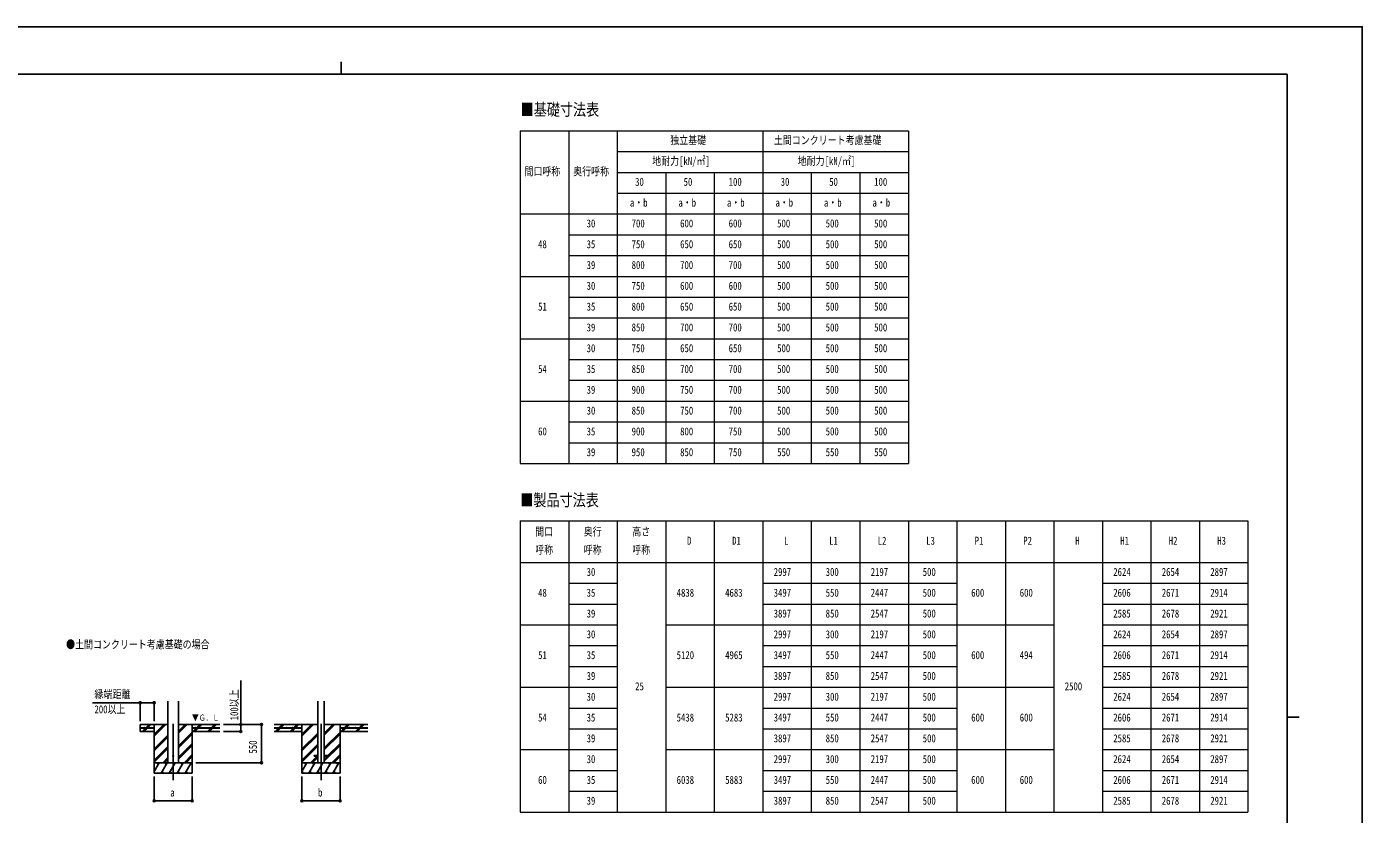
# Model space of a CAD drawing. Units: millimetres, scale not verified. Extents: x -14730 to 14718, y -10403 to 10400.
# Drawn here: x -4554 to 14718, y -961 to 10400 of the extents above; entities that cross this region are included whole.
import ezdxf
from ezdxf.enums import TextEntityAlignment as Align

# ---------------------------------------------------------------- set-up
doc = ezdxf.new("R2010")
doc.units = ezdxf.units.MM
doc.header["$LTSCALE"] = 50
doc.layers.add('0-1_TABLE1', color=7, linetype='Continuous', lineweight=18)
for name, color, linetype in [('0-2_USER1', 3, 'Continuous'), ('0-4_YKK_12', 2, 'Continuous'), ('0-5_YKK_13', 4, 'Continuous'), ('0-6_YKK_A1', 4, 'Continuous'), ('0-7_YKK_D', 6, 'Continuous'), ('0-8_YKK_ZWAK', 7, 'Continuous')]:
    doc.layers.add(name, color=color, linetype=linetype)
doc.styles.add('ＭＳ ゴシック', font='')
doc.styles.get('ＭＳ ゴシック').set_extended_font_data('MS Gothic')

msp = doc.modelspace()

# ---------------------------------------------------------------- linework, layer by layer
at = {"layer": '0-1_TABLE1'}
for p, q in [((2567.31, 8898.9), (8167.31, 8898.9)), ((2567.31, 8898.9), (2567.31, 4098.9)), ((3267.31, 8898.9), (3267.31, 4098.9)), ((3967.31, 8898.9), (3967.31, 4098.9)), ((6067.31, 8898.9), (6067.31, 4098.9)), ((3967.31, 8598.9), (8167.31, 8598.9)), ((3967.31, 8298.9), (8167.31, 8298.9)), ((4667.31, 8298.9), (4667.31, 4098.9)), ((5367.31, 8298.9), (5367.31, 4098.9)), ((6767.31, 8298.9), (6767.31, 4098.9)), ((7467.31, 8298.9), (7467.31, 4098.9)), ((3967.31, 7998.9), (8167.31, 7998.9)), ((2567.31, 7698.9), (8167.31, 7698.9)), ((3267.31, 7398.9), (8167.31, 7398.9)), ((3267.31, 7098.9), (8167.31, 7098.9)), ((2567.31, 6798.9), (8167.31, 6798.9)), ((3267.31, 6498.9), (8167.31, 6498.9)), ((3267.31, 6198.9), (8167.31, 6198.9)), ((2567.31, 5898.9), (8167.31, 5898.9)), ((3267.31, 5598.9), (8167.31, 5598.9)), ((3267.31, 5298.9), (8167.31, 5298.9)), ((2567.31, 4998.9), (8167.31, 4998.9)), ((3267.31, 4698.9), (8167.31, 4698.9)), ((3267.31, 4398.9), (8167.31, 4398.9)), ((2567.31, 3271.64), (13067.31, 3271.64)), ((2567.31, 3271.64), (2567.31, -928.36)), ((3267.31, 3271.64), (3267.31, -928.36)), ((3967.31, 3271.64), (3967.31, -928.36)), ((4667.31, 3271.64), (4667.31, -928.36)), ((5367.31, 3271.64), (5367.31, -928.36)), ((6067.31, 3271.64), (6067.31, -928.36)), ((6767.31, 3271.64), (6767.31, -928.36)), ((7467.31, 3271.64), (7467.31, -928.36)), ((8167.31, 3271.64), (8167.31, -928.36)), ((8867.31, 3271.64), (8867.31, -928.36)), ((9567.31, 3271.64), (9567.31, -928.36)), ((10267.31, 3271.64), (10267.31, -928.36)), ((10967.31, 3271.64), (10967.31, -928.36)), ((11667.31, 3271.64), (11667.31, -928.36)), ((12367.31, 3271.64), (12367.31, -928.36)), ((13067.31, 3271.64), (13067.31, -928.36)), ((2567.31, 2671.64), (13067.31, 2671.64)), ((3267.31, 2371.64), (3967.31, 2371.64)), ((6067.31, 2371.64), (8867.31, 2371.64)), ((10967.31, 2371.64), (13067.31, 2371.64)), ((3267.31, 2071.64), (3967.31, 2071.64)), ((6067.31, 2071.64), (8867.31, 2071.64)), ((10967.31, 2071.64), (13067.31, 2071.64)), ((2567.31, 1771.64), (3967.31, 1771.64)), ((4667.31, 1771.64), (10267.31, 1771.64)), ((10967.31, 1771.64), (13067.31, 1771.64)), ((3267.31, 1471.64), (3967.31, 1471.64)), ((6067.31, 1471.64), (8867.31, 1471.64)), ((10967.31, 1471.64), (13067.31, 1471.64)), ((3267.31, 1171.64), (3967.31, 1171.64)), ((6067.31, 1171.64), (8867.31, 1171.64)), ((10967.31, 1171.64), (13067.31, 1171.64)), ((2567.31, 871.64), (3967.31, 871.64)), ((4667.31, 871.64), (10267.31, 871.64)), ((10967.31, 871.64), (13067.31, 871.64)), ((3267.31, 571.64), (3967.31, 571.64)), ((6067.31, 571.64), (8867.31, 571.64)), ((10967.31, 571.64), (13067.31, 571.64)), ((3267.31, 271.64), (3967.31, 271.64)), ((6067.31, 271.64), (8867.31, 271.64)), ((10967.31, 271.64), (13067.31, 271.64)), ((2567.31, -28.36), (3967.31, -28.36)), ((4667.31, -28.36), (10267.31, -28.36)), ((10967.31, -28.36), (13067.31, -28.36)), ((3267.31, -328.36), (3967.31, -328.36)), ((6067.31, -328.36), (8867.31, -328.36)), ((10967.31, -328.36), (13067.31, -328.36)), ((3267.31, -628.36), (3967.31, -628.36)), ((6067.31, -628.36), (8867.31, -628.36)), ((10967.31, -628.36), (13067.31, -628.36))]:
    msp.add_line(p, q, dxfattribs=at)
for points in [[(8167.31, 8898.9), (8167.31, 8298.9), (8167.31, 4098.9)], [(2567.31, 4098.9), (3267.31, 4098.9), (8167.31, 4098.9)], [(2567.31, -928.36), (3267.31, -928.36), (3967.31, -928.36), (6067.31, -928.36), (8867.31, -928.36), (10967.31, -928.36), (13067.31, -928.36)]]:
    msp.add_lwpolyline(points, dxfattribs=at)
at = {"layer": '0-4_YKK_12'}
for p, q in [((-2441.01, 342.44), (-2441.01, -466.77)), ((-307.78, 342.44), (-307.78, -466.77))]:
    msp.add_line(p, q, dxfattribs=at)
at = {"layer": '0-5_YKK_13'}
for p, q in [((-407.78, -112.27), (-407.78, -121.27)), ((-407.78, -112.27), (-354.28, -112.27)), ((-407.78, -121.27), (-354.28, -121.27)), ((-261.28, -112.27), (-207.78, -112.27)), ((-261.28, -121.27), (-207.78, -121.27)), ((-207.78, -112.27), (-207.78, -121.27))]:
    msp.add_line(p, q, dxfattribs=at)
msp.add_circle((-2441.01, -116.77), 5, dxfattribs=at)
at = {"layer": '0-6_YKK_A1'}
for p, q in [((-2518.01, -216.77), (-2518.01, 668.58)), ((-2364.01, -216.77), (-2364.01, 668.58)), ((-354.28, 669.58), (-354.28, -216.77)), ((-261.28, 669.58), (-261.28, -216.77)), ((-2716.01, 285.73), (-2916.01, 285.73)), ((-2716.01, 280.73), (-2916.01, 280.73)), ((-2716.01, 233.23), (-2916.01, 233.23)), ((-2888.14, 234.63), (-2842.04, 280.73)), ((-2875.4, 233.23), (-2827.9, 280.73)), ((-2861.26, 233.23), (-2813.76, 280.73)), ((-2837.04, 285.73), (-2789.54, 333.23)), ((-2822.9, 285.73), (-2775.4, 333.23)), ((-2808.76, 285.73), (-2761.26, 333.23)), ((-2716.01, 333.23), (-2716.01, -366.77)), ((-2716.01, 166.35), (-2549.13, 333.23)), ((-2716.01, 180.49), (-2563.27, 333.23)), ((-2716.01, 194.63), (-2577.41, 333.23)), ((-2716.01, 285.73), (-2716.01, 280.73)), ((-2364.01, 209.98), (-2240.76, 333.23)), ((-2364.01, 224.12), (-2254.9, 333.23)), ((-2364.01, 238.26), (-2269.04, 333.23)), ((-2364.01, 333.23), (-1766.01, 333.23)), ((-2364.01, 26.13), (-2166.01, 224.13)), ((-2364.01, 11.99), (-2166.01, 209.99)), ((-2364.01, -2.15), (-2166.01, 195.85)), ((-2166.01, 333.23), (-2166.01, -366.77)), ((-2166.01, 285.73), (-1766.01, 285.73)), ((-2166.01, 285.73), (-2166.01, 280.73)), ((-2166.01, 280.73), (-1766.01, 280.73)), ((-2166.01, 233.23), (-1766.01, 233.23)), ((-2156.91, 233.23), (-2109.41, 280.73)), ((-2142.77, 233.23), (-2095.27, 280.73)), ((-2128.63, 233.23), (-2081.13, 280.73)), ((-2104.41, 285.73), (-2056.91, 333.23)), ((-2090.27, 285.73), (-2042.77, 333.23)), ((-2076.13, 285.73), (-2028.63, 333.23)), ((-1944.78, 233.23), (-1897.28, 280.73)), ((-1930.64, 233.23), (-1883.14, 280.73)), ((-1916.49, 233.23), (-1868.99, 280.73)), ((-1892.28, 285.73), (-1844.78, 333.23)), ((-1878.14, 285.73), (-1830.64, 333.23)), ((-1863.99, 285.73), (-1816.49, 333.23)), ((-354.28, 333.23), (-982.78, 333.23)), ((-582.78, 285.73), (-982.78, 285.73)), ((-582.78, 280.73), (-982.78, 280.73)), ((-582.78, 233.23), (-982.78, 233.23)), ((-968.45, 233.23), (-920.95, 280.73)), ((-954.31, 233.23), (-906.81, 280.73)), ((-940.17, 233.23), (-892.67, 280.73)), ((-915.95, 285.73), (-868.45, 333.23)), ((-901.81, 285.73), (-900.14, 287.4)), ((-896.95, 290.59), (-854.31, 333.23)), ((-887.67, 285.73), (-840.16, 333.23)), ((-754.91, 234.63), (-708.82, 280.73)), ((-742.18, 233.23), (-694.68, 280.73)), ((-728.03, 233.23), (-680.53, 280.73)), ((-703.82, 285.73), (-656.32, 333.23)), ((-689.68, 285.73), (-642.18, 333.23)), ((-675.53, 285.73), (-628.03, 333.23)), ((-582.78, 333.23), (-582.78, -366.77)), ((-582.78, 166.35), (-415.9, 333.23)), ((-582.78, 180.49), (-430.04, 333.23)), ((-582.78, 194.63), (-444.19, 333.23)), ((-582.78, 285.73), (-582.78, 280.73)), ((-582.78, -17.5), (-354.28, 211)), ((-582.78, -31.64), (-354.28, 196.86)), ((-261.28, 179.48), (-107.53, 333.23)), ((-261.28, 193.62), (-121.68, 333.23)), ((-261.28, 207.77), (-135.82, 333.23)), ((-261.28, 333.23), (367.22, 333.23)), ((-261.28, -4.36), (-32.78, 224.13)), ((-261.28, -18.51), (-32.78, 209.99)), ((-261.28, -32.65), (-32.78, 195.85)), ((-32.78, 333.23), (-32.78, -366.77)), ((-32.78, 285.73), (367.22, 285.73)), ((-32.78, 285.73), (-32.78, 280.73)), ((-32.78, 280.73), (367.22, 280.73)), ((-32.78, 233.23), (367.22, 233.23)), ((-23.69, 233.23), (23.81, 280.73)), ((-9.54, 233.23), (37.96, 280.73)), ((4.6, 233.23), (52.1, 280.73)), ((28.81, 285.73), (76.31, 333.23)), ((42.96, 285.73), (90.46, 333.23)), ((57.1, 285.73), (104.6, 333.23)), ((188.45, 233.23), (235.95, 280.73)), ((202.59, 233.23), (250.09, 280.73)), ((216.73, 233.23), (264.23, 280.73)), ((240.95, 285.73), (288.45, 333.23)), ((255.09, 285.73), (302.59, 333.23)), ((269.23, 285.73), (316.73, 333.23)), ((-2716.01, -17.5), (-2518.01, 180.5)), ((-2716.01, -31.64), (-2518.01, 166.36)), ((-2716.01, -45.78), (-2518.01, 152.22)), ((-2716.01, -179.63), (-2518.01, 18.37)), ((-2716.01, -193.77), (-2518.01, 4.23)), ((-2364.01, -136), (-2166.01, 62)), ((-2364.01, -150.14), (-2166.01, 47.86)), ((-2364.01, -164.28), (-2166.01, 33.72)), ((-582.78, -45.78), (-354.28, 182.72)), ((-582.78, -179.63), (-354.28, 48.87)), ((-582.78, -193.77), (-354.28, 34.73)), ((-582.78, -207.91), (-354.28, 20.58)), ((-261.28, -180.64), (-32.78, 47.86)), ((-261.28, -194.78), (-32.78, 33.72)), ((-207.78, -113), (-32.78, 62)), ((-2716.01, -207.91), (-2518.01, -9.92)), ((-2591.02, -216.77), (-2518.01, -143.76)), ((-2576.87, -216.77), (-2518.01, -157.9)), ((-2562.73, -216.77), (-2518.01, -172.05)), ((-2282.65, -216.77), (-2166.01, -100.13)), ((-2268.51, -216.77), (-2166.01, -114.27)), ((-2254.37, -216.77), (-2166.01, -128.41)), ((-457.79, -216.77), (-362.29, -121.27)), ((-443.65, -216.77), (-354.28, -127.4)), ((-429.51, -216.77), (-354.28, -141.55)), ((-261.28, -166.5), (-216.06, -121.27)), ((-149.43, -216.77), (-32.78, -100.13)), ((-135.28, -216.77), (-32.78, -114.27)), ((-121.14, -216.77), (-32.78, -128.41)), ((-2166.01, -216.77), (-2716.01, -216.77)), ((-2716.01, -342.22), (-2643.58, -216.77)), ((-2716.01, -366.77), (-2166.01, -366.77)), ((-2658.58, -242.75), (-2673.58, -216.77)), ((-2614.71, -366.77), (-2528.11, -216.77)), ((-2599.71, -340.79), (-2584.71, -366.77)), ((-2543.11, -242.75), (-2558.11, -216.77)), ((-2499.24, -366.77), (-2412.64, -216.77)), ((-2484.24, -340.79), (-2469.24, -366.77)), ((-2427.64, -242.75), (-2442.64, -216.77)), ((-2383.77, -366.77), (-2297.17, -216.77)), ((-2368.77, -340.79), (-2353.77, -366.77)), ((-2312.17, -242.75), (-2327.17, -216.77)), ((-2268.3, -366.77), (-2181.7, -216.77)), ((-2253.3, -340.79), (-2238.3, -366.77)), ((-2211.7, -216.77), (-2211.7, -216.77)), ((-32.78, -216.77), (-582.78, -216.77)), ((-582.78, -342.22), (-510.35, -216.77)), ((-582.78, -366.77), (-32.78, -366.77)), ((-581.96, -340.79), (-566.96, -366.77)), ((-525.35, -242.75), (-540.36, -216.77)), ((-481.49, -366.77), (-394.88, -216.77)), ((-466.49, -340.79), (-451.49, -366.77)), ((-409.88, -242.75), (-424.88, -216.77)), ((-366.02, -366.77), (-279.41, -216.77)), ((-351.02, -340.79), (-336.02, -366.77)), ((-294.41, -242.75), (-309.42, -216.77)), ((-250.55, -366.77), (-163.94, -216.77)), ((-235.55, -340.79), (-220.55, -366.77)), ((-178.94, -242.75), (-193.95, -216.77)), ((-135.08, -366.77), (-48.47, -216.77)), ((-120.08, -340.79), (-105.08, -366.77)), ((-63.47, -242.75), (-78.47, -216.77))]:
    msp.add_line(p, q, dxfattribs=at)
msp.add_lwpolyline([(-2518.01, 333.23), (-2916.01, 333.23), (-2916.01, 233.23)], dxfattribs=at)
for centre in [(-2851.01, 288.23), (-2761.01, 288.23), (-2121.01, 288.23), (-2031.01, 288.23), (-1941.01, 288.23), (-1851.01, 288.23), (-897.78, 288.23), (-807.78, 288.23), (-717.78, 288.23), (-627.78, 288.23), (12.22, 288.23), (102.22, 288.23), (192.22, 288.23), (282.22, 288.23)]:
    msp.add_circle(centre, 2.5, dxfattribs=at)
at = {"layer": '0-7_YKK_D'}
for p, q in [((-2916.01, 383.23), (-2916.01, 649.49)), ((-2716.01, 383.23), (-2716.01, 649.49)), ((-1716.01, 333.23), (-1165.01, 333.23)), ((-1716.01, 333.23), (-1465.01, 333.23)), ((-1716.01, 233.23), (-1465.01, 233.23)), ((-1166.01, -216.77), (-1166.01, 333.23)), ((-2116.01, -216.77), (-1165.01, -216.77)), ((-2716.01, -416.77), (-2716.01, -767.77)), ((-2166.01, -416.77), (-2166.01, -767.77)), ((-582.78, -416.77), (-582.78, -767.77)), ((-32.78, -416.77), (-32.78, -767.77)), ((-2716.01, -766.77), (-2166.01, -766.77)), ((-582.78, -766.77), (-32.78, -766.77))]:
    msp.add_line(p, q, dxfattribs=at)
for points in [[(-1466.01, 233.23), (-1466.01, 333.23), (-1466.01, 966.73)], [(-2716.01, 648.49), (-2916.01, 648.49), (-3606.71, 648.49)]]:
    msp.add_lwpolyline(points, dxfattribs=at)
for centre in [(-2916.01, 648.49), (-2716.01, 648.49), (-1466.01, 333.23), (-1466.01, 233.23), (-1166.01, 333.23), (-1166.01, -216.77), (-2716.01, -766.77), (-2166.01, -766.77), (-582.78, -766.77), (-32.78, -766.77)]:
    msp.add_circle(centre, 14.88, dxfattribs=at)
at = {"layer": '0-8_YKK_ZWAK'}
for p, q in [((-17.43, 9892.3), (-17.43, 9717.3)), ((13632.57, 9717.3), (-13667.43, 9717.3)), ((13632.57, 9717.3), (13632.57, -8832.7)), ((13632.57, 442.3), (13807.57, 442.3))]:
    msp.add_line(p, q, dxfattribs=at)
msp.add_lwpolyline([(-14717.5, -10390.2), (14717.5, -10390.2), (14717.5, 10399.8), (-14717.5, 10399.8)], close=True, dxfattribs=at)

# ---------------------------------------------------------------- texts
at = {"layer": '0-1_TABLE1', "style": 'ＭＳ ゴシック', "width": 0.8}
for s, p in [('独立基礎', (4731.71, 8670.15)), ('土間コンクリート考慮基礎', (6226.91, 8670.15)), ('地耐力[kN/㎡]', (4471.31, 8370.15)), ('地耐力[kN/㎡]', (6571.31, 8370.15)), ('間口呼称', (2627.51, 8220.15)), ('奥行呼称', (3331.71, 8220.15)), ('30', (4224.91, 8070.15)), ('50', (4924.91, 8070.15)), ('100', (5574.51, 8070.15)), ('30', (6324.91, 8070.15)), ('50', (7024.91, 8070.15)), ('100', (7674.51, 8070.15)), ('a・b', (4149.31, 7770.15)), ('a・b', (4849.31, 7770.15)), ('a・b', (5549.31, 7770.15)), ('a・b', (6249.31, 7770.15)), ('a・b', (6949.31, 7770.15)), ('a・b', (7649.31, 7770.15)), ('30', (3524.91, 7470.15)), ('700', (4174.51, 7470.15)), ('600', (4874.51, 7470.15)), ('600', (5574.51, 7470.15)), ('500', (6274.51, 7470.15)), ('500', (6974.51, 7470.15)), ('500', (7674.51, 7470.15)), ('48', (2824.91, 7170.15)), ('35', (3524.91, 7170.15)), ('750', (4174.51, 7170.15)), ('650', (4874.51, 7170.15)), ('650', (5574.51, 7170.15)), ('500', (6274.51, 7170.15)), ('500', (6974.51, 7170.15)), ('500', (7674.51, 7170.15)), ('39', (3524.91, 6870.15)), ('800', (4174.51, 6870.15)), ('700', (4874.51, 6870.15)), ('700', (5574.51, 6870.15)), ('500', (6274.51, 6870.15)), ('500', (6974.51, 6870.15)), ('500', (7674.51, 6870.15)), ('30', (3524.91, 6570.15)), ('750', (4174.51, 6570.15)), ('600', (4874.51, 6570.15)), ('600', (5574.51, 6570.15)), ('500', (6274.51, 6570.15)), ('500', (6974.51, 6570.15)), ('500', (7674.51, 6570.15)), ('51', (2824.91, 6270.15)), ('35', (3524.91, 6270.15)), ('800', (4174.51, 6270.15)), ('650', (4874.51, 6270.15)), ('650', (5574.51, 6270.15)), ('500', (6274.51, 6270.15)), ('500', (6974.51, 6270.15)), ('500', (7674.51, 6270.15)), ('39', (3524.91, 5970.15)), ('850', (4174.51, 5970.15)), ('700', (4874.51, 5970.15)), ('700', (5574.51, 5970.15)), ('500', (6274.51, 5970.15)), ('500', (6974.51, 5970.15)), ('500', (7674.51, 5970.15)), ('30', (3524.91, 5670.15)), ('750', (4174.51, 5670.15)), ('650', (4874.51, 5670.15)), ('650', (5574.51, 5670.15)), ('500', (6274.51, 5670.15)), ('500', (6974.51, 5670.15)), ('500', (7674.51, 5670.15)), ('54', (2824.91, 5370.15)), ('35', (3524.91, 5370.15)), ('850', (4174.51, 5370.15)), ('700', (4874.51, 5370.15)), ('700', (5574.51, 5370.15)), ('500', (6274.51, 5370.15)), ('500', (6974.51, 5370.15)), ('500', (7674.51, 5370.15)), ('39', (3524.91, 5070.15)), ('900', (4174.51, 5070.15)), ('750', (4874.51, 5070.15)), ('700', (5574.51, 5070.15)), ('500', (6274.51, 5070.15)), ('500', (6974.51, 5070.15)), ('500', (7674.51, 5070.15)), ('30', (3524.91, 4770.15)), ('850', (4174.51, 4770.15)), ('750', (4874.51, 4770.15)), ('700', (5574.51, 4770.15)), ('500', (6274.51, 4770.15)), ('500', (6974.51, 4770.15)), ('500', (7674.51, 4770.15)), ('60', (2824.91, 4470.15)), ('35', (3524.91, 4470.15)), ('900', (4174.51, 4470.15)), ('800', (4874.51, 4470.15)), ('750', (5574.51, 4470.15)), ('500', (6274.51, 4470.15)), ('500', (6974.51, 4470.15)), ('500', (7674.51, 4470.15)), ('39', (3524.91, 4170.15)), ('950', (4174.51, 4170.15)), ('850', (4874.51, 4170.15)), ('750', (5574.51, 4170.15)), ('550', (6274.51, 4170.15)), ('550', (6974.51, 4170.15)), ('550', (7674.51, 4170.15)), ('間口', (2782.91, 3024.14)), ('奥行', (3482.91, 3024.14)), ('高さ', (4182.91, 3024.14)), ('呼称', (2782.91, 2761.64)), ('呼称', (3482.91, 2761.64)), ('呼称', (4182.91, 2761.64)), ('D', (4975.31, 2892.89)), ('D1', (5624.91, 2892.89)), ('L', (6375.31, 2892.89)), ('L1', (7024.91, 2892.89)), ('L2', (7724.91, 2892.89)), ('L3', (8424.91, 2892.89)), ('P1', (9124.91, 2892.89)), ('P2', (9824.91, 2892.89)), ('H', (10575.31, 2892.89)), ('H1', (11224.91, 2892.89)), ('H2', (11924.91, 2892.89)), ('H3', (12624.91, 2892.89)), ('30', (3524.91, 2442.89)), ('2997', (6224.11, 2442.89)), ('300', (6974.51, 2442.89)), ('2197', (7624.11, 2442.89)), ('500', (8374.51, 2442.89)), ('2624', (11124.11, 2442.89)), ('2654', (11824.11, 2442.89)), ('2897', (12524.11, 2442.89)), ('48', (2824.91, 2142.89)), ('35', (3524.91, 2142.89)), ('4838', (4824.11, 2142.89)), ('4683', (5524.11, 2142.89)), ('3497', (6224.11, 2142.89)), ('550', (6974.51, 2142.89)), ('2447', (7624.11, 2142.89)), ('500', (8374.51, 2142.89)), ('600', (9074.51, 2142.89)), ('600', (9774.51, 2142.89)), ('2606', (11124.11, 2142.89)), ('2671', (11824.11, 2142.89)), ('2914', (12524.11, 2142.89)), ('39', (3524.91, 1842.89)), ('3897', (6224.11, 1842.89)), ('850', (6974.51, 1842.89)), ('2547', (7624.11, 1842.89)), ('500', (8374.51, 1842.89)), ('2585', (11124.11, 1842.89)), ('2678', (11824.11, 1842.89)), ('2921', (12524.11, 1842.89)), ('30', (3524.91, 1542.89)), ('2997', (6224.11, 1542.89)), ('300', (6974.51, 1542.89)), ('2197', (7624.11, 1542.89)), ('500', (8374.51, 1542.89)), ('2624', (11124.11, 1542.89)), ('2654', (11824.11, 1542.89)), ('2897', (12524.11, 1542.89)), ('51', (2824.91, 1242.89)), ('35', (3524.91, 1242.89)), ('5120', (4824.11, 1242.89)), ('4965', (5524.11, 1242.89)), ('3497', (6224.11, 1242.89)), ('550', (6974.51, 1242.89)), ('2447', (7624.11, 1242.89)), ('500', (8374.51, 1242.89)), ('600', (9074.51, 1242.89)), ('494', (9774.51, 1242.89)), ('2606', (11124.11, 1242.89)), ('2671', (11824.11, 1242.89)), ('2914', (12524.11, 1242.89)), ('39', (3524.91, 942.89)), ('3897', (6224.11, 942.89)), ('850', (6974.51, 942.89)), ('2547', (7624.11, 942.89)), ('500', (8374.51, 942.89)), ('2585', (11124.11, 942.89)), ('2678', (11824.11, 942.89)), ('2921', (12524.11, 942.89)), ('30', (3524.91, 642.89)), ('25', (4224.91, 792.89)), ('2997', (6224.11, 642.89)), ('300', (6974.51, 642.89)), ('2197', (7624.11, 642.89)), ('500', (8374.51, 642.89)), ('2500', (10424.11, 792.89)), ('2624', (11124.11, 642.89)), ('2654', (11824.11, 642.89)), ('2897', (12524.11, 642.89)), ('54', (2824.91, 342.89)), ('35', (3524.91, 342.89)), ('5438', (4824.11, 342.89)), ('5283', (5524.11, 342.89)), ('3497', (6224.11, 342.89)), ('550', (6974.51, 342.89)), ('2447', (7624.11, 342.89)), ('500', (8374.51, 342.89)), ('600', (9074.51, 342.89)), ('600', (9774.51, 342.89)), ('2606', (11124.11, 342.89)), ('2671', (11824.11, 342.89)), ('2914', (12524.11, 342.89)), ('39', (3524.91, 42.89)), ('3897', (6224.11, 42.89)), ('850', (6974.51, 42.89)), ('2547', (7624.11, 42.89)), ('500', (8374.51, 42.89)), ('2585', (11124.11, 42.89)), ('2678', (11824.11, 42.89)), ('2921', (12524.11, 42.89)), ('30', (3524.91, -257.11)), ('2997', (6224.11, -257.11)), ('300', (6974.51, -257.11)), ('2197', (7624.11, -257.11)), ('500', (8374.51, -257.11)), ('2624', (11124.11, -257.11)), ('2654', (11824.11, -257.11)), ('2897', (12524.11, -257.11)), ('60', (2824.91, -557.11)), ('35', (3524.91, -557.11)), ('6038', (4824.11, -557.11)), ('5883', (5524.11, -557.11)), ('3497', (6224.11, -557.11)), ('550', (6974.51, -557.11)), ('2447', (7624.11, -557.11)), ('500', (8374.51, -557.11)), ('600', (9074.51, -557.11)), ('600', (9774.51, -557.11)), ('2606', (11124.11, -557.11)), ('2671', (11824.11, -557.11)), ('2914', (12524.11, -557.11)), ('39', (3524.91, -857.11)), ('3897', (6224.11, -857.11)), ('850', (6974.51, -857.11)), ('2547', (7624.11, -857.11)), ('500', (8374.51, -857.11)), ('2585', (11124.11, -857.11)), ('2678', (11824.11, -857.11)), ('2921', (12524.11, -857.11))]:
    msp.add_text(s, height=115.5, dxfattribs=at).set_placement(p, align=Align.BOTTOM_LEFT)
at = {"layer": '0-2_USER1', "style": 'ＭＳ ゴシック', "width": 0.8}
for s, height, p in [('■基礎寸法表', 173.2, (2572.6, 9066.13)), ('■製品寸法表', 173.2, (2567.05, 3433.29)), ('●土間コンクリート考慮基礎の場合', 115.5, (-3986.29, 1396.48))]:
    msp.add_text(s, height=height, dxfattribs=at).set_placement(p, align=Align.BOTTOM_LEFT)
at = {"layer": '0-6_YKK_A1', "style": 'ＭＳ ゴシック', "width": 0.8}
msp.add_text('▼Ｇ．Ｌ', height=87.98, dxfattribs=at).set_placement((-2169.88, 361.68), align=Align.BOTTOM_LEFT)
at = {"layer": '0-7_YKK_D', "style": 'ＭＳ ゴシック', "width": 0.8}
for s, p in [('縁端距離', (-3576.71, 678.49)), ('200以上', (-3576.71, 460.99)), ('a', (-2483.01, -738.77)), ('b', (-349.78, -738.77))]:
    msp.add_text(s, height=115.5, dxfattribs=at).set_placement(p, align=Align.BOTTOM_LEFT)
for s, p in [('100以上', (-1467.41, 394.13)), ('550', (-1198.01, -84.57))]:
    msp.add_text(s, height=115.5, rotation=90, dxfattribs=at).set_placement(p, align=Align.BOTTOM_LEFT)

doc.saveas('drawing.dxf')
